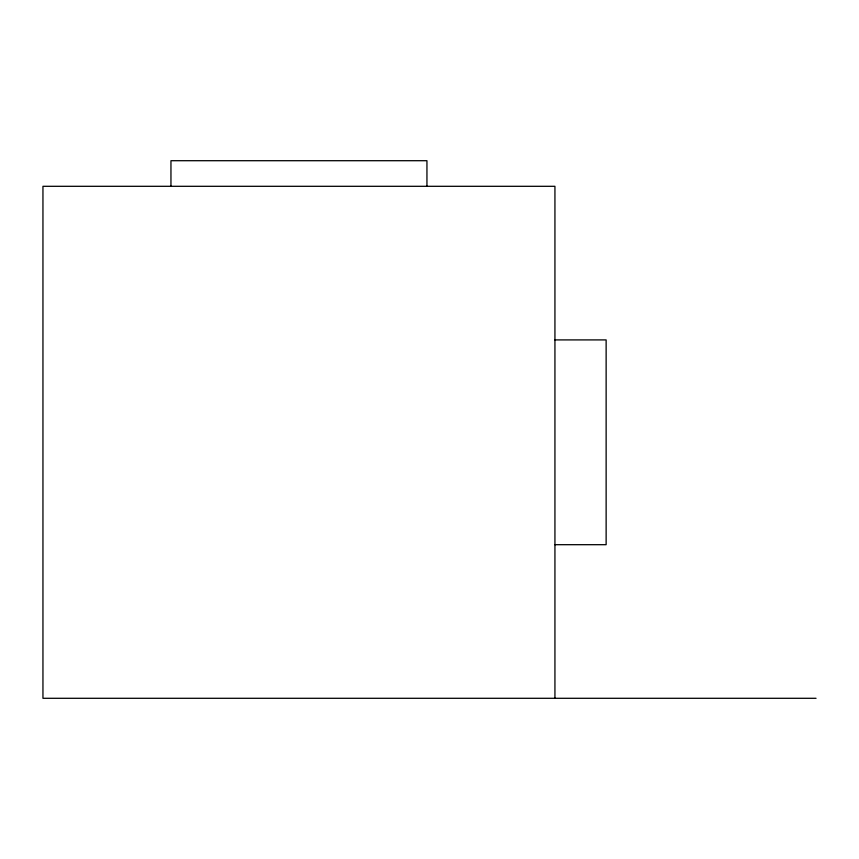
<?xml version="1.0" encoding="UTF-8"?>
<svg xmlns="http://www.w3.org/2000/svg" width="859" height="859" viewBox="0 0 859 859"><rect width="100%" height="100%" fill="white"/><g stroke="black" fill="none" stroke-linecap="round" stroke-linejoin="round"><path stroke-width="1.29" d="M554.935 339.906L606.132 339.906L606.132 544.692L554.935 544.692M816.05 698.292L42.95 698.292L42.95 186.306L554.935 186.306L554.935 698.292M426.944 186.306L426.944 160.708L170.952 160.708L170.952 186.306"/></g></svg>
